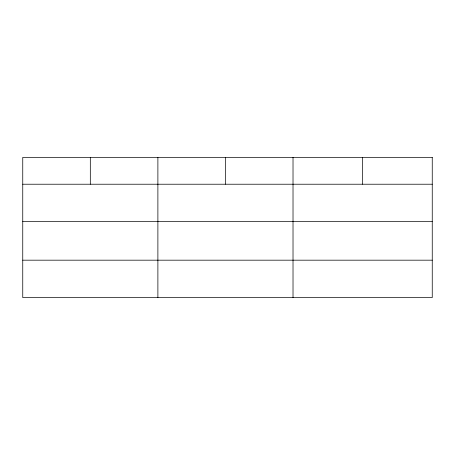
<?xml version="1.0" encoding="UTF-8"?>
<svg xmlns="http://www.w3.org/2000/svg" width="455" height="455" viewBox="0 0 455 455"><rect width="100%" height="100%" fill="white"/><g stroke="black" fill="none" stroke-linecap="round" stroke-linejoin="round"><path stroke-width="0.68" d="M22.75 184.224L432.25 184.224M22.75 221.636L432.25 221.636M22.75 260.18L432.25 260.18M362.635 157.407L362.635 184.224M293.02 157.407L293.02 297.593M225.452 157.407L225.452 184.224M157.885 157.407L157.885 297.593M90.318 157.407L90.318 184.224M432.25 157.407L22.75 157.407L22.75 297.593L432.25 297.593L432.25 157.407"/></g></svg>
